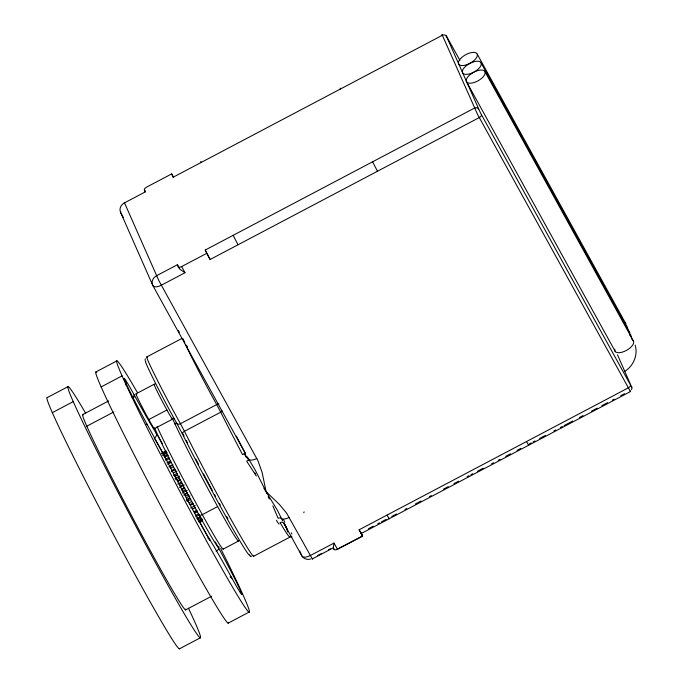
<?xml version="1.0" encoding="UTF-8"?>
<svg xmlns="http://www.w3.org/2000/svg" width="683" height="683" viewBox="0 0 683 683"><rect width="100%" height="100%" fill="white"/><g stroke="black" fill="none" stroke-linecap="round" stroke-linejoin="round"><path stroke-width="1.02" d="M360.923 532.33L362.63 536.206L337.402 549.209A3.159 1.46 -28.5 0 1 334.013 549.328L333.278 547.834L333.996 543.105L310.295 555.535A7.889 3.603 -28.9 0 1 301.86 555.902L283.991 523.485A3.159 2.57 -30.7 0 0 280.064 522.649A94.655 3.406 62.2 0 0 289.899 537.12A3.159 3.15 0 0 1 291.957 536.812M630.272 390.958L630.477 391.555L361.307 533.466L361.025 532.638L362.485 535.95L337.402 549.209L333.996 543.036M145.112 360.385L145.257 358.78M333.33 547.792L312.43 558.873M290.625 536.292L290.497 536.479A3.159 3.108 36.5 0 1 291.197 536.223M624.902 371.245C633.474 365.951 638.195 354.861 635.139 345.111M132.015 397.882L132.886 397.216A4.294 1.964 -28.9 0 0 134.013 395.781L134.116 394.783A35.49 1.281 62.2 0 0 125.467 382.079A3.944 3.5 -23.8 0 1 125.578 384.87M244.283 453.674L245.231 453.162A97.806 3.517 62.2 0 1 236.327 436.121M136.011 393.843L154.11 384.273M243.822 453.922L242.55 454.596A94.655 3.406 62.2 0 1 220.72 412.173L216.707 404.584A47.323 1.699 62.2 0 1 185.844 345.086M173.141 176.538L171.689 173.9L146.589 187.133A3.159 1.443 -28.9 0 0 144.386 189.934L145.266 191.914L124.34 202.945A7.889 7.009 -23.8 0 0 120.754 212.763L152.872 285.588L245.231 453.162M171.689 173.9L173.149 177.213L442.302 35.303A3.159 2.8 -23.8 0 1 446.443 36.293L480.499 112.985L631.775 387.304L617.475 354.759M177.384 264.739L156.458 275.77A7.889 7.009 -23.8 0 0 152.872 285.588A7.889 3.603 -28.9 0 0 161.308 285.221L185.016 272.722L181.627 266.575A3.159 1.443 -28.9 0 1 178.254 266.729L177.384 264.739L179.902 269.273L184.956 272.696M481.472 114.787A3.159 1.443 -28.9 0 1 479.261 117.578L210.116 259.489L206.727 253.342L205.267 250.029L474.42 108.127A3.159 2.8 -23.8 0 1 478.561 109.109M181.627 266.575L206.727 253.342M47.178 397.626L68.095 386.595M95.987 371.894L116.904 360.863M52.335 412.652L73.252 401.621M101.144 386.919L122.061 375.889M82.609 414.641L108.64 400.921M86.801 426.201L113.762 411.986M148.817 419.558L166.951 409.996M161.794 453.111L165.568 451.087M161.828 453.486L166.481 451.036M164.185 452.488L166.046 451.514M161.939 453.862L166.584 451.412M163.194 454.289L166.917 452.325M162.537 455.45L167.181 453M164.074 456.389L167.787 454.434M164.492 457.345L168.214 455.39M165.363 459.258L169.085 457.303M165.935 460.479L169.657 458.515M167.053 462.826L170.767 460.863M168.325 462.664L170.187 461.682M167.753 464.269L171.467 462.314M169.119 466.737L172.842 464.773M169.085 466.993L172.799 465.029M170.827 468.145L173.619 466.677M172.065 470.339L174.857 468.862M171.407 471.663L175.13 469.708M173.251 472.978L176.965 471.014M173.405 475.325L177.119 473.37M174.908 476.239L177.7 474.77M175.096 476.333L176.948 475.351M174.959 478.638L179.612 476.188M176.786 479.637L179.578 478.168M177.597 481.199L180.389 479.731M177.657 481.566L180.44 480.098M177.751 484.025L181.473 482.07M179.373 484.614L182.165 483.146M180.21 486.211L183.001 484.742M179.578 487.517L184.231 485.067M181.558 489.011L184.35 487.542M181.097 490.146L184.811 488.183M182.873 491.239L185.656 489.771M182.472 492.972L187.116 490.522M184.444 494.432L187.236 492.964M183.753 495.115L187.466 493.152M185.511 496.165L188.303 494.697M186.263 497.805L189.985 495.841M186.339 499.896L189.131 498.428M186.348 500.169L190.07 498.206M187.142 501.356L190.856 499.393M189.02 502.859L191.812 501.39M189.985 504.6L192.768 503.132M190.48 505.224L193.263 503.747M190.677 508.015L195.321 505.557M192.486 509.091L195.466 507.657M193.955 511.678L196.747 510.21M194.621 512.489L197.413 511.012M194.74 513.044L197.532 511.576M196.021 515.23L198.804 513.753M195.756 516.835L199.47 514.88M217.655 506.555L202.313 514.649A3.159 1.443 -28.9 0 1 198.941 514.794M196.806 518.568L200.52 516.613M197.336 519.422L201.05 517.458M198.138 520.659L201.852 518.696M198.514 521.214L202.236 519.251M199.052 521.923L202.766 519.968M199.274 522.179L202.057 520.711M199.521 522.35L202.373 520.813M223.162 549.123L238.495 541.038M253.641 556.235L289.925 537.103M185.639 609.91L211.679 596.182M362.63 536.206L359.104 529.803L628.249 387.893A3.159 1.443 -28.9 0 0 630.452 385.101M317.672 555.492L321.317 553.58M328.591 549.738L330.41 548.782M368.461 528.719L373.114 526.269M377.759 523.81L379.62 522.837M381.481 521.855L386.126 519.404M391.743 516.442L396.456 513.957M404.934 509.484L406.82 508.494M415.298 504.02L420.959 501.04M429.436 496.567L431.323 495.576M443.566 489.113L448.279 486.629M453.93 483.649L458.643 481.165M467.129 476.7L469.008 475.701M470.894 474.711L472.781 473.712M477.494 471.227L483.146 468.248M491.623 463.783L493.51 462.784M498.223 460.299L500.101 459.309M505.762 456.329L510.474 453.845M517.065 450.362L520.839 448.381M529.316 443.907L531.203 442.917M533.09 441.918L534.968 440.928M539.681 438.443L545.341 435.455M553.828 430.982L555.706 429.991M560.419 427.507L562.305 426.508M564.192 425.518L572.678 421.044M579.278 417.569L583.043 415.58M591.529 411.106L597.181 408.127M601.894 405.642L607.554 402.654M612.267 400.17L614.154 399.179M620.753 395.696L624.518 393.707M179.398 648.85L200.315 637.82M228.207 623.118L249.124 612.088M146.811 356.91L182.088 338.367M154.324 428.719L172.483 419.166M630.452 391.564L477.648 114.582L442.003 34.474L442.575 35.251M145.146 191.231L145.266 191.914M250.738 556.201L251.233 556.457L249.662 555.612M361.307 533.466L359.104 529.803M145.009 191.103L144.386 189.934M312.464 559.181L286.595 513.104L279.296 504.336L266.071 491.632L262.178 472.619L257.978 460.769L158.874 280.67L124.306 202.407M173.064 176.598L173.149 177.213M340.51 88.517L340.219 88.15L340.501 88.978M201.178 162.23L200.742 161.683L201.041 162.511M265.858 491.299L263.954 488.26M256.338 476.025L246.691 461.247L249.158 459.71A7.889 3.603 -28.9 0 0 256.808 458.498M247.374 456.901L255.015 469.665L265.969 491.427M215.23 541.926A101.451 3.654 62.2 0 0 218.671 548.21A35.49 1.281 62.2 0 1 240.553 590.872A35.49 1.281 62.2 0 1 231.904 578.16L231.127 577.63A4.294 1.964 -28.9 0 0 230.623 577.57M145.786 361.358A44.173 1.588 62.2 0 0 154.384 380.994A44.173 1.588 62.2 0 0 176.888 423.511L182.506 434.132A91.496 3.295 62.2 0 0 226.858 518.158A91.496 3.295 62.2 0 0 249.491 554.528M459.932 60.36L446.281 35.789L446.443 36.293M526.448 441.568L528.668 445.231L528.377 444.402M386.996 515.102L389.216 518.756L389.02 518.158M477.204 54.068A10.518 4.807 -28.9 0 1 464.944 65.244A10.518 4.807 -28.9 0 1 461.571 57.603A10.518 4.807 -28.9 0 1 477.204 54.068L625.739 323.571M481.097 62.896A10.518 4.807 -28.9 0 1 468.837 74.071A10.518 4.807 -28.9 0 1 465.465 66.43A10.518 4.807 -28.9 0 1 481.097 62.896L629.632 332.399M484.99 71.724A10.518 4.807 -28.9 0 1 472.73 82.899A10.518 4.807 -28.9 0 1 469.358 75.258A10.518 4.807 -28.9 0 1 484.99 71.724L633.525 341.218M466.395 81.525L615.374 351.685M178.254 266.729L178.929 267.949M123.324 217.425L120.754 212.763A7.889 3.603 -28.9 0 1 120.703 211.303M178.348 330.487L179.373 332.339M186.519 345.308L187.543 347.16M134.116 394.783L134.474 395.44A101.451 3.654 62.2 0 0 156.159 433.184A67.045 2.416 62.2 0 1 162.392 443.711M125.467 382.079A35.49 1.281 62.2 0 0 147.349 424.741A101.451 3.654 62.2 0 1 176.325 478.92A67.045 2.416 62.2 0 0 209.869 539.766A101.451 3.654 62.2 0 1 231.546 577.511L231.904 578.16M377.46 171.254L372.619 161.803M238.008 244.779L233.159 235.328M210.116 259.489L205.267 250.029M266.993 493.561L266.174 491.837L277.588 510.619L282.617 520.839M272.833 505.847L278.118 518.269A3.159 2.408 -19.1 0 1 281.652 518.636A7.889 3.603 -28.9 0 0 289.285 517.424M333.432 548.005L334.013 549.328M299.717 551.053L301.86 555.902A7.889 7.009 -23.8 0 0 310.893 558.942M630.546 334.294L631.903 339.255M626.653 325.467L627.831 329.522M185.776 609.099A110.424 3.97 62.2 0 1 130.701 514.094A110.424 3.97 62.2 0 1 83.386 414.905M188.448 608.186A141.979 5.105 62.2 0 1 176.094 599.665A141.979 5.105 62.2 0 1 85.734 428.292A141.979 5.105 62.2 0 1 85.623 413.172M179.62 648.654A141.979 5.105 62.2 0 1 108.785 525.662A141.979 5.105 62.2 0 1 47.272 397.643M220.686 548.5A141.979 5.105 62.2 0 1 234.875 591.085A141.979 5.105 62.2 0 1 138.068 409.774A141.979 5.105 62.2 0 1 137.445 392.614M228.429 622.922A141.979 5.105 62.2 0 1 155.178 495.337A141.979 5.105 62.2 0 1 96.764 372.397M156.159 433.184A3.944 3.509 -31.8 0 1 154.247 438.153A63.101 2.271 62.2 0 1 162.836 452.838M146 424.066A3.944 1.818 -28.9 0 1 147.34 424.741M230.111 576.87A3.944 1.818 -28.9 0 1 231.546 577.511M218.671 548.21A3.944 1.486 -29.6 0 1 216.101 551.266M134.474 395.44A3.944 1.818 -28.9 0 1 132.946 398.155M176.325 478.92A3.944 0.572 -27.5 0 1 175.668 479.705M209.724 540.381A105.395 3.791 62.2 0 1 199.743 521.855M207.863 538.119A3.944 3.509 -31.8 0 1 209.869 539.766M446.281 37.488A3.159 1.443 -28.9 0 1 447.604 37.992M631.613 386.8A3.159 2.8 -23.8 0 1 631.391 389.66M218.714 546.357A70.989 2.553 62.2 0 1 193.613 505.044A70.989 2.553 62.2 0 1 154.597 428.028M223.23 548.68A74.148 2.672 62.2 0 1 196.482 503.977A74.148 2.672 62.2 0 1 157.073 426.499M154.153 427.882A19.722 0.709 62.2 0 1 144.207 410.978A19.722 0.709 62.2 0 1 136.796 394.868M238.572 540.56A74.148 2.672 62.2 0 1 211.747 495.747A74.148 2.672 62.2 0 1 172.287 418.116M176.53 422.384A3.159 2.51 -25.1 0 1 174.968 423.972M172.355 418.508A19.722 0.709 62.2 0 1 162.622 401.971A19.722 0.709 62.2 0 1 154.589 384.811M172.295 419.012A3.159 3.116 -41.1 0 1 174.575 418.756M155.442 383.411A3.159 3.116 -41.1 0 1 154.298 384.427M227.909 518.739A77.299 2.783 62.2 0 1 226.568 516.374M220.285 505.07A77.299 2.783 62.2 0 1 219.363 503.388M215.538 496.379A77.299 2.783 62.2 0 1 214.556 494.552M212.276 490.334A77.299 2.783 62.2 0 1 203.56 473.942M198.488 464.252A77.299 2.783 62.2 0 1 195.79 459.036M187.68 443.13A77.299 2.783 62.2 0 1 186.374 440.535M184.06 435.882A77.299 2.783 62.2 0 1 183.146 434.046M182.506 434.132A3.159 1.605 -26.6 0 1 184.461 431.289L220.72 412.173A3.159 1.605 -26.6 0 0 222.291 410.935M176.888 423.511A3.159 1.827 -29.3 0 0 180.449 423.699L216.707 404.584A3.159 1.827 -29.3 0 1 218.901 404.029M147.374 357.388A47.323 1.699 62.2 0 0 155.852 377.178A47.323 1.699 62.2 0 0 180.449 423.699L184.461 431.289A94.655 3.406 62.2 0 0 230.342 518.218A94.655 3.406 62.2 0 0 253.752 555.842M184.82 342.798A47.323 1.699 62.2 0 1 183.232 338.879M279.057 524.092A51.345 26.996 -60 0 1 276.436 520.275M287.039 528.548A97.806 3.517 62.2 0 1 283.991 523.485M284.811 522.418A63.28 36.259 -69.7 0 1 283.582 519.686M303.756 512.711A51.345 2.058 -65.4 0 1 304.123 511.866M268.18 496.712A93.486 1.656 64 0 1 269.29 499.051M284.913 524.424A94.92 6.053 62 0 1 287.722 532.014M291.359 532.791A94.877 3.483 59 0 1 291.88 534.046M255.655 474.454A93.58 1.323 58.3 0 1 254.546 472.67M248.527 459.796A51.345 41.748 60.4 0 1 244.591 453.503M246.469 457.576A63.28 55.323 74.4 0 1 244.258 453.777M624.467 322.333A10.518 4.807 -28.9 0 1 625.534 326.286M632.253 339.989A10.518 4.807 -28.9 0 1 626.174 350.541A10.518 4.807 -28.9 0 1 614.837 349.175M628.702 331.349A10.518 4.807 -28.9 0 1 629.427 335.114"/></g></svg>
